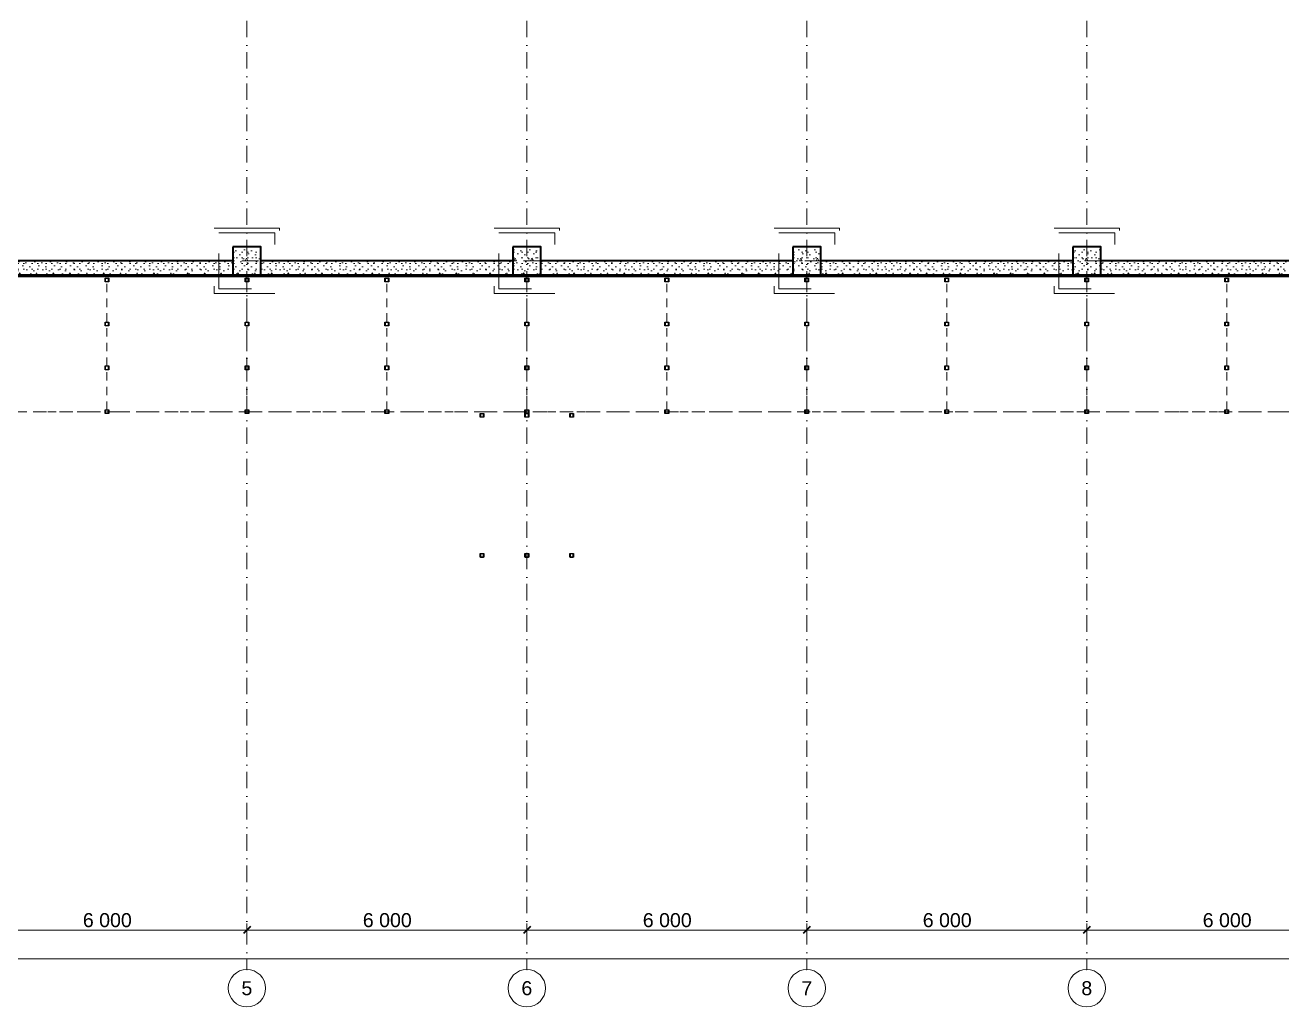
# Model space of a CAD drawing. Header units: millimetres. Extents: x -10605 to 101260, y -15987 to 46355.
# Drawn here: x 17248 to 44181, y -15987 to 5047 of the extents above; entities that cross this region are included whole.
import ezdxf
from ezdxf.enums import TextEntityAlignment as Align

# ---------------------------------------------------------------- set-up
doc = ezdxf.new("R2010")
doc.units = ezdxf.units.MM
doc.header["$MEASUREMENT"] = 0
for name, pattern in [('Dashed', [2903.22, 1451.61, -1451.61]), ('Dot & Dashed', [670.277762, 352.777767, -176.388884, 0, -141.111112]), ('thk_line_type', [315, 180, -135]), ('Штриховая (2)', [564.444447, 282.222223, -282.222223])]:
    doc.linetypes.add(name, pattern=pattern)
for name, color, linetype in [('Металлический каркас здания', 7, 'Continuous'), ('Оси', 7, 'Continuous'), ('Стены', 7, 'Continuous')]:
    doc.layers.add(name, color=color, linetype=linetype)
for name, color, linetype, lineweight in [('Металлический каркас здания_Ном._пера__91', 255, 'Continuous', 0), ('Металлический каркас здания_Ном._пера__98', 7, 'Continuous', 25), ('Оси_Ном._пера__200', 7, 'Continuous', 0), ('Оси_Ном._пера__97', 7, 'Continuous', 35), ('Оси_Ном._пера__99', 7, 'Continuous', 15), ('Стены _Ном._пера__200', 7, 'Continuous', 0), ('Стены _Ном._пера__97', 7, 'Continuous', 35), ('Стены _Ном._пера__99', 7, 'Continuous', 15)]:
    doc.layers.add(name, color=color, linetype=linetype, lineweight=lineweight)
doc.layers.add('Стены _Ном._пера__2', color=7, linetype='Continuous', lineweight=0, true_color=0xc2747474)
doc.styles.add('РЎР“Р•РќР•Р\xa0РР\xa0_РЎРўРР›Р¬_1', font='arial.ttf')
doc.dimstyles.new('СГЕНЕРИР_СТИЛЬ__1', dxfattribs={"dimtxt": 300, "dimasz": 142.5, "dimexe": 0.18, "dimexo": 0.0625, "dimgap": 0.09, "dimtad": 1, "dimtih": 1, "dimtoh": 1, "dimdec": 4, "dimzin": 0, "dimdsep": 46, "dimtxsty": 'РЎР“Р•РќР•Р\xa0РР\xa0_РЎРўРР›Р¬_1', "dimblk": 'ARROWHEAD_6', "dimblk1": 'ARROWHEAD_6', "dimblk2": 'ARROWHEAD_6', "dimcen": 0.09, "dimse1": 1, "dimse2": 1, "dimadec": 0, "dimazin": 0, "dimtfac": 1, "dimtdec": 4, "dimtmove": 0, "dimatfit": 3, "dimfxl": 1, "dimtolj": 1, "dimtzin": 0, "dimarcsym": 0})
pattern_1 = [(0, (0, 0), (0, 623.538), [60, -300]), (0, (180, 311.8), (0, 623.538), [60, -300]), (60, (0, 0), (-540, 311.769), [60, -300]), (60, (360, 0), (-540, 311.769), [60, -300]), (120, (60, 0), (540, 311.769), [60, -300]), (120, (420, 0), (540, 311.769), [60, -300]), (0, (0, 60), (0, 120), [0, -120, 0, -180]), (45, (60, 60), (-84.85282, 84.85282), [0, -90, 0, -150])]

# ---------------------------------------------------------------- blocks, each defined once
blk = doc.blocks.new('Колонна SHS ГК 27')
at = {"layer": 'Металлический каркас здания_Ном._пера__98', "linetype": 'Continuous', "lineweight": 0, "true_color": 0xffffff}
h = blk.add_hatch(dxfattribs=at)
h.set_pattern_fill('Barabбs_tйglakц_бllу', style=0, pattern_type=2)
h.set_pattern_definition([(90, (0, 0), (-60, 0), [])])
h.paths.add_polyline_path([(-40, -40), (40, -40), (40, 40), (-40, 40)])
h.paths.add_polyline_path([(-33.7, -33.7), (-33.7, 33.7), (33.7, 33.7), (33.7, -33.7)], flags=0)
at = {"layer": 'Металлический каркас здания_Ном._пера__98', "color": 7, "linetype": 'Continuous', "lineweight": 25}
for p, q in [((40, 40), (-40, 40)), ((-40, 40), (-40, -40)), ((-33.7, -33.7), (-33.7, 33.7)), ((-33.7, 33.7), (33.7, 33.7)), ((33.7, 33.7), (33.7, -33.7)), ((40, -40), (40, 40)), ((-40, -40), (40, -40)), ((33.7, -33.7), (-33.7, -33.7))]:
    blk.add_line(p, q, dxfattribs=at)
blk = doc.blocks.new('Перекрытие_99', base_point=(39300, 700))
at = {"layer": 'Стены _Ном._пера__200', "color": 7, "linetype": 'Dashed', "lineweight": 0, "flags": 128}
blk.add_lwpolyline([(39300, 700), (40700, 700), (40700, -700), (39300, -700)], close=True, dxfattribs=at)
blk = doc.blocks.new('Перекрытие_100', base_point=(39400, 600))
at = {"layer": 'Стены _Ном._пера__200', "color": 7, "linetype": 'Dashed', "lineweight": 0, "flags": 128}
blk.add_lwpolyline([(39400, 600), (40600, 600), (40600, -600), (39400, -600)], close=True, dxfattribs=at)
blk = doc.blocks.new('Перекрытие_101', base_point=(33300, 700))
at = {"layer": 'Стены _Ном._пера__200', "color": 7, "linetype": 'Dashed', "lineweight": 0, "flags": 128}
blk.add_lwpolyline([(33300, 700), (34700, 700), (34700, -700), (33300, -700)], close=True, dxfattribs=at)
blk = doc.blocks.new('Перекрытие_102', base_point=(33400, 600))
at = {"layer": 'Стены _Ном._пера__200', "color": 7, "linetype": 'Dashed', "lineweight": 0, "flags": 128}
blk.add_lwpolyline([(33400, 600), (34600, 600), (34600, -600), (33400, -600)], close=True, dxfattribs=at)
blk = doc.blocks.new('Перекрытие_103', base_point=(27300, 700))
at = {"layer": 'Стены _Ном._пера__200', "color": 7, "linetype": 'Dashed', "lineweight": 0, "flags": 128}
blk.add_lwpolyline([(27300, 700), (28700, 700), (28700, -700), (27300, -700)], close=True, dxfattribs=at)
blk = doc.blocks.new('Перекрытие_104', base_point=(27400, 600))
at = {"layer": 'Стены _Ном._пера__200', "color": 7, "linetype": 'Dashed', "lineweight": 0, "flags": 128}
blk.add_lwpolyline([(27400, 600), (28600, 600), (28600, -600), (27400, -600)], close=True, dxfattribs=at)
blk = doc.blocks.new('Перекрытие_105', base_point=(21300, 700))
at = {"layer": 'Стены _Ном._пера__200', "color": 7, "linetype": 'Dashed', "lineweight": 0, "flags": 128}
blk.add_lwpolyline([(21300, 700), (22700, 700), (22700, -700), (21300, -700)], close=True, dxfattribs=at)
blk = doc.blocks.new('Перекрытие_106', base_point=(21400, 600))
at = {"layer": 'Стены _Ном._пера__200', "color": 7, "linetype": 'Dashed', "lineweight": 0, "flags": 128}
blk.add_lwpolyline([(21400, 600), (22600, 600), (22600, -600), (21400, -600)], close=True, dxfattribs=at)
blk = doc.blocks.new('Стена_1', base_point=(-225, -225))
at = {"layer": 'Стены', "linetype": 'Continuous', "lineweight": 0, "true_color": 0xffffff}
blk.add_hatch(color=7, dxfattribs=at).paths.add_polyline_path([(-328, -334), (98329, -334), (98329, -328), (-328, -328)])
at = {"layer": 'Стены _Ном._пера__200', "color": 7, "linetype": 'Continuous', "lineweight": 0}
blk.add_line((-328, -334), (98329, -334), dxfattribs=at)
at = {"layer": 'Стены _Ном._пера__200', "color": 7, "linetype": 'Continuous', "lineweight": 0, "flags": 128}
blk.add_lwpolyline([(98329, -328), (-328, -328)], dxfattribs=at)
at = {"layer": 'Стены _Ном._пера__99', "color": 7, "linetype": 'Continuous', "lineweight": 15}
blk.add_line((-334, -336), (98335, -336), dxfattribs=at)
at = {"layer": 'Стены _Ном._пера__99', "color": 7, "linetype": 'Continuous', "lineweight": 15, "flags": 128}
blk.add_lwpolyline([(-346, -346), (98346, -346)], dxfattribs=at)
blk = doc.blocks.new('Стена_22', base_point=(-300, -300))
at = {"layer": 'Стены _Ном._пера__2', "linetype": 'Continuous', "lineweight": 0, "true_color": 0x747474}
h = blk.add_hatch(dxfattribs=at)
h.set_pattern_fill('бетон_строительный__2_', color=8, style=0, pattern_type=2)
h.set_pattern_definition(pattern_1)
h.paths.add_polyline_path([(45700, 0), (40300, 0), (40300, -300), (45700, -300)])
h = blk.add_hatch(dxfattribs=at)
h.set_pattern_fill('бетон_строительный__2_', color=8, style=0, pattern_type=2)
h.set_pattern_definition(pattern_1)
h.paths.add_polyline_path([(16300, 0), (16300, -300), (21700, -300), (21700, 0)])
h = blk.add_hatch(dxfattribs=at)
h.set_pattern_fill('бетон_строительный__2_', color=8, style=0, pattern_type=2)
h.set_pattern_definition(pattern_1)
h.paths.add_polyline_path([(27700, 0), (22300, 0), (22300, -300), (27700, -300)])
h = blk.add_hatch(dxfattribs=at)
h.set_pattern_fill('бетон_строительный__2_', color=8, style=0, pattern_type=2)
h.set_pattern_definition(pattern_1)
h.paths.add_polyline_path([(28300, 0), (28300, -300), (33700, -300), (33700, 0)])
h = blk.add_hatch(dxfattribs=at)
h.set_pattern_fill('бетон_строительный__2_', color=8, style=0, pattern_type=2)
h.set_pattern_definition(pattern_1)
h.paths.add_polyline_path([(34300, 0), (34300, -300), (39700, -300), (39700, 0)])
at = {"layer": 'Стены _Ном._пера__97', "color": 7, "linetype": 'Continuous', "lineweight": 35, "flags": 128}
for points in [[(21700, 0), (16300, 0)], [(27700, 0), (22300, 0)], [(33700, 0), (28300, 0)], [(39700, 0), (34300, 0)], [(45700, 0), (40300, 0)], [(16300, -300), (21700, -300)], [(22300, -300), (27700, -300)], [(28300, -300), (33700, -300)], [(34300, -300), (39700, -300)], [(40300, -300), (45700, -300)]]:
    blk.add_lwpolyline(points, dxfattribs=at)
blk = doc.blocks.new('Колонна_49', base_point=(40000, 0))
at = {"layer": 'Стены', "linetype": 'Continuous', "lineweight": 0, "true_color": 0x000000}
h = blk.add_hatch(dxfattribs=at)
h.set_pattern_fill('бетон_строительный__2_', color=18, style=0, pattern_type=2)
h.set_pattern_definition(pattern_1)
h.paths.add_polyline_path([(39700, 300), (39700, -300), (40300, -300), (40300, 300)])
at = {"layer": 'Стены _Ном._пера__97', "color": 7, "linetype": 'Continuous', "lineweight": 35, "flags": 128}
blk.add_lwpolyline([(39700, 300), (39700, -300), (40300, -300), (40300, 300)], close=True, dxfattribs=at)
blk = doc.blocks.new('Колонна_50', base_point=(34000, 0))
at = {"layer": 'Стены', "linetype": 'Continuous', "lineweight": 0, "true_color": 0x000000}
h = blk.add_hatch(dxfattribs=at)
h.set_pattern_fill('бетон_строительный__2_', color=18, style=0, pattern_type=2)
h.set_pattern_definition(pattern_1)
h.paths.add_polyline_path([(33700, 300), (33700, -300), (34300, -300), (34300, 300)])
at = {"layer": 'Стены _Ном._пера__97', "color": 7, "linetype": 'Continuous', "lineweight": 35, "flags": 128}
blk.add_lwpolyline([(33700, 300), (33700, -300), (34300, -300), (34300, 300)], close=True, dxfattribs=at)
blk = doc.blocks.new('Колонна_51', base_point=(28000, 0))
at = {"layer": 'Стены', "linetype": 'Continuous', "lineweight": 0, "true_color": 0x000000}
h = blk.add_hatch(dxfattribs=at)
h.set_pattern_fill('бетон_строительный__2_', color=18, style=0, pattern_type=2)
h.set_pattern_definition(pattern_1)
h.paths.add_polyline_path([(27700, 300), (27700, -300), (28300, -300), (28300, 300)])
at = {"layer": 'Стены _Ном._пера__97', "color": 7, "linetype": 'Continuous', "lineweight": 35, "flags": 128}
blk.add_lwpolyline([(27700, 300), (27700, -300), (28300, -300), (28300, 300)], close=True, dxfattribs=at)
blk = doc.blocks.new('Колонна_52', base_point=(22000, 0))
at = {"layer": 'Стены', "linetype": 'Continuous', "lineweight": 0, "true_color": 0x000000}
h = blk.add_hatch(dxfattribs=at)
h.set_pattern_fill('бетон_строительный__2_', color=18, style=0, pattern_type=2)
h.set_pattern_definition(pattern_1)
h.paths.add_polyline_path([(21700, 300), (21700, -300), (22300, -300), (22300, 300)])
at = {"layer": 'Стены _Ном._пера__97', "color": 7, "linetype": 'Continuous', "lineweight": 35, "flags": 128}
blk.add_lwpolyline([(21700, 300), (21700, -300), (22300, -300), (22300, 300)], close=True, dxfattribs=at)
blk = doc.blocks.new('Стандартный Маркер Сетки')
at = {"layer": 'Оси_Ном._пера__200', "color": 7, "linetype": 'Dot & Dashed', "lineweight": 0}
blk.add_line((0, 0), (107805, 0), dxfattribs=at)
at = {"layer": 'Оси_Ном._пера__200', "color": 7, "lineweight": 0, "style": 'РЎР“Р•РќР•Р\xa0РР\xa0_РЎРўРР›Р¬_1'}
blk.add_attdef('AC_MarkerText_1', text='', height=300, dxfattribs=at).set_placement((108205, 150), align=Align.TOP_CENTER)
blk = doc.blocks.new('Балка - Швеллер ПП 27_2')
at = {"layer": 'Металлический каркас здания_Ном._пера__91', "color": 255, "linetype": 'Штриховая (2)', "lineweight": 0}
blk.add_line((0, 0), (90250, 0), dxfattribs=at)
blk = doc.blocks.new('Балка - Швеллер ПП 27_3')
at = {"layer": 'Металлический каркас здания_Ном._пера__91', "color": 255, "linetype": 'thk_line_type', "lineweight": 0}
blk.add_line((0, 0), (2822, 0), dxfattribs=at)
blk = doc.blocks.new('Балка - Швеллер ПП 27_4')
at = {"layer": 'Металлический каркас здания_Ном._пера__91', "color": 255, "linetype": 'thk_line_type', "lineweight": 0}
blk.add_line((0, 0), (90250, 0), dxfattribs=at)
blk = doc.blocks.new('*D884')
at = {"layer": 'Оси_Ном._пера__200', "color": 7, "linetype": 'Continuous', "lineweight": 0}
for p, q in [((-113, -14956), (0, -14956)), ((0, -15097), (0, -14816)), ((0, -14956), (98000, -14956)), ((98000, -15097), (98000, -14816)), ((98000, -14956), (98113, -14956))]:
    blk.add_line(p, q, dxfattribs=at)
at = {"layer": 'Оси_Ном._пера__97', "color": 7, "linetype": 'Continuous', "lineweight": 35}
for p, q in [((75, -14881), (-75, -15031)), ((97925, -15031), (98075, -14881))]:
    blk.add_line(p, q, dxfattribs=at)
at = {"layer": 'Оси_Ном._пера__200', "color": 7, "lineweight": 0, "insert": (48371, -14896), "char_height": 300, "attachment_point": 7, "style": 'РЎР“Р•РќР•Р\xa0РР\xa0_РЎРўРР›Р¬_1'}
blk.add_mtext('\\A1;{\\pql;\\fArial|b0|i0|c204|p0;\\W1.000000;98\xa0000}', dxfattribs=at)
blk = doc.blocks.new('ARROWHEAD_6')
at = {"color": 0, "linetype": 'Continuous', "lineweight": 0}
for p, q in [((0, 0), (-1, 0)), ((-0.5, -0.5), (0.5, 0.5))]:
    blk.add_line(p, q, dxfattribs=at)
blk = doc.blocks.new('*D897')
at = {"layer": 'Оси_Ном._пера__200', "color": 7, "linetype": 'Continuous', "lineweight": 0}
for p, q in [((16000, -14484), (16000, -14203)), ((22000, -14484), (22000, -14203)), ((16000, -14343), (22000, -14343))]:
    blk.add_line(p, q, dxfattribs=at)
at = {"layer": 'Оси_Ном._пера__97', "color": 7, "linetype": 'Continuous', "lineweight": 35}
for p, q in [((16075, -14268), (15925, -14418)), ((22075, -14268), (21925, -14418))]:
    blk.add_line(p, q, dxfattribs=at)
at = {"layer": 'Оси_Ном._пера__200', "color": 7, "lineweight": 0, "insert": (18485, -14283), "char_height": 300, "attachment_point": 7, "style": 'РЎР“Р•РќР•Р\xa0РР\xa0_РЎРўРР›Р¬_1'}
blk.add_mtext('\\A1;{\\pql;\\fArial|b0|i0|c204|p0;\\W1.000000;6\xa0000}', dxfattribs=at)
blk = doc.blocks.new('*D898')
at = {"layer": 'Оси_Ном._пера__200', "color": 7, "linetype": 'Continuous', "lineweight": 0}
for p, q in [((22000, -14484), (22000, -14203)), ((28000, -14484), (28000, -14203)), ((22000, -14343), (28000, -14343))]:
    blk.add_line(p, q, dxfattribs=at)
at = {"layer": 'Оси_Ном._пера__97', "color": 7, "linetype": 'Continuous', "lineweight": 35}
for p, q in [((22075, -14268), (21925, -14418)), ((28075, -14268), (27925, -14418))]:
    blk.add_line(p, q, dxfattribs=at)
at = {"layer": 'Оси_Ном._пера__200', "color": 7, "lineweight": 0, "insert": (24485, -14283), "char_height": 300, "attachment_point": 7, "style": 'РЎР“Р•РќР•Р\xa0РР\xa0_РЎРўРР›Р¬_1'}
blk.add_mtext('\\A1;{\\pql;\\fArial|b0|i0|c204|p0;\\W1.000000;6\xa0000}', dxfattribs=at)
blk = doc.blocks.new('*D899')
at = {"layer": 'Оси_Ном._пера__200', "color": 7, "linetype": 'Continuous', "lineweight": 0}
for p, q in [((28000, -14484), (28000, -14203)), ((34000, -14484), (34000, -14203)), ((28000, -14343), (34000, -14343))]:
    blk.add_line(p, q, dxfattribs=at)
at = {"layer": 'Оси_Ном._пера__97', "color": 7, "linetype": 'Continuous', "lineweight": 35}
for p, q in [((28075, -14268), (27925, -14418)), ((34075, -14268), (33925, -14418))]:
    blk.add_line(p, q, dxfattribs=at)
at = {"layer": 'Оси_Ном._пера__200', "color": 7, "lineweight": 0, "insert": (30485, -14283), "char_height": 300, "attachment_point": 7, "style": 'РЎР“Р•РќР•Р\xa0РР\xa0_РЎРўРР›Р¬_1'}
blk.add_mtext('\\A1;{\\pql;\\fArial|b0|i0|c204|p0;\\W1.000000;6\xa0000}', dxfattribs=at)
blk = doc.blocks.new('*D900')
at = {"layer": 'Оси_Ном._пера__200', "color": 7, "linetype": 'Continuous', "lineweight": 0}
for p, q in [((34000, -14484), (34000, -14203)), ((40000, -14484), (40000, -14203)), ((34000, -14343), (40000, -14343))]:
    blk.add_line(p, q, dxfattribs=at)
at = {"layer": 'Оси_Ном._пера__97', "color": 7, "linetype": 'Continuous', "lineweight": 35}
for p, q in [((34075, -14268), (33925, -14418)), ((40075, -14268), (39925, -14418))]:
    blk.add_line(p, q, dxfattribs=at)
at = {"layer": 'Оси_Ном._пера__200', "color": 7, "lineweight": 0, "insert": (36485, -14283), "char_height": 300, "attachment_point": 7, "style": 'РЎР“Р•РќР•Р\xa0РР\xa0_РЎРўРР›Р¬_1'}
blk.add_mtext('\\A1;{\\pql;\\fArial|b0|i0|c204|p0;\\W1.000000;6\xa0000}', dxfattribs=at)
blk = doc.blocks.new('*D901')
at = {"layer": 'Оси_Ном._пера__200', "color": 7, "linetype": 'Continuous', "lineweight": 0}
for p, q in [((40000, -14484), (40000, -14203)), ((46000, -14484), (46000, -14203)), ((40000, -14343), (46000, -14343))]:
    blk.add_line(p, q, dxfattribs=at)
at = {"layer": 'Оси_Ном._пера__97', "color": 7, "linetype": 'Continuous', "lineweight": 35}
for p, q in [((40075, -14268), (39925, -14418)), ((46075, -14268), (45925, -14418))]:
    blk.add_line(p, q, dxfattribs=at)
at = {"layer": 'Оси_Ном._пера__200', "color": 7, "lineweight": 0, "insert": (42485, -14283), "char_height": 300, "attachment_point": 7, "style": 'РЎР“Р•РќР•Р\xa0РР\xa0_РЎРўРР›Р¬_1'}
blk.add_mtext('\\A1;{\\pql;\\fArial|b0|i0|c204|p0;\\W1.000000;6\xa0000}', dxfattribs=at)
blk = doc.blocks.new('Стандартный Маркер Сетки_4')
at = {"layer": 'Оси_Ном._пера__200', "color": 7, "linetype": 'Dot & Dashed', "lineweight": 0}
for p in [(0, 0), (55187, 0)]:
    blk.add_line(p, (55187, 0), dxfattribs=at)
blk.add_point((55187, 0), dxfattribs=at)
blk.add_point((55187, 0), dxfattribs=at)
at = {"layer": 'Оси_Ном._пера__99', "color": 7, "linetype": 'Continuous', "lineweight": 15}
blk.add_circle((55587, 0), 400, dxfattribs=at)
at = {"layer": 'Оси_Ном._пера__200', "color": 7, "lineweight": 0, "style": 'РЎР“Р•РќР•Р\xa0РР\xa0_РЎРўРР›Р¬_1'}
blk.add_attdef('AC_MarkerText_1', text='', height=300, rotation=90, dxfattribs=at).set_placement((55368, -69), align=Align.TOP_CENTER)

msp = doc.modelspace()

# ---------------------------------------------------------------- block references
at = {"layer": 'Металлический каркас здания', "color": 7, "linetype": 'Continuous', "lineweight": 9, "xscale": -1, "zscale": 1000, "rotation": 270}
for p in [(19000.00007, -3197.49325), (22000.00007, -3197.49325), (25000.00007, -3197.49325), (28000.00007, -3197.49325), (31000.00007, -3197.49325), (34000.00007, -3197.49325), (37000.00007, -3197.49325), (40000.00007, -3197.49325), (43000.00007, -3197.49325)]:
    msp.add_blockref('Балка - Швеллер ПП 27_3', p, dxfattribs=at)
at = {"layer": 'Металлический каркас здания', "color": 7, "linetype": 'Continuous', "lineweight": 9, "zscale": 1000}
for name, p in [('Балка - Швеллер ПП 27_4', (3875, -3234.99325)), ('Балка - Швеллер ПП 27_2', (3875, -3237.49325))]:
    msp.add_blockref(name, p, dxfattribs=at)
at = {"layer": 'Металлический каркас здания_Ном._пера__98', "color": 7, "linetype": 'Continuous', "lineweight": 25, "xscale": -1, "zscale": 1000, "rotation": 89.99999999999999}
for p in [(19000.00007, -415), (22000.00007, -415), (25000.00007, -415), (28000.00007, -415), (31000.00007, -415), (34000.00007, -415), (37000.00007, -415), (40000.00007, -415), (43000.00007, -415), (19000.00007, -1354.99775), (22000.00007, -1354.99775), (25000.00007, -1354.99775), (28000.00007, -1354.99775), (31000.00007, -1354.99775), (34000.00007, -1354.99775), (37000.00007, -1354.99775), (40000.00007, -1354.99775), (43000.00007, -1354.99775), (19000.00007, -2294.9955), (22000.00007, -2294.9955), (25000.00007, -2294.9955), (28000.00007, -2294.9955), (31000.00007, -2294.9955), (34000.00007, -2294.9955), (37000.00007, -2294.9955), (40000.00007, -2294.9955), (43000.00007, -2294.9955), (19000.00007, -3234.99325), (22000.00007, -3234.99325), (25000.00007, -3234.99325), (28000.00007, -3234.99325), (31000.00007, -3234.99325), (34000.00007, -3234.99325), (37000.00007, -3234.99325), (40000.00007, -3234.99325), (43000.00007, -3234.99325), (27040.24442, -3315), (28000.24442, -3315), (28960.24442, -3315), (27040.24442, -6315), (28000.24442, -6315), (28960.24442, -6315)]:
    msp.add_blockref('Колонна SHS ГК 27', p, dxfattribs=at)
at = {"layer": 'Оси', "color": 8, "linetype": 'Continuous', "lineweight": 0, "true_color": 0x747474}
ref = msp.add_blockref('Стандартный Маркер Сетки_4', (22000, 40000.00005), dxfattribs=dict(at, zscale=1000, rotation=270))
ref.add_attrib('AC_MarkerText_1', '5', dxfattribs={"layer": 'Оси_Ном._пера__200', "color": 7, "lineweight": 0, "height": 300, "rotation": 360, "style": 'РЎР“Р•РќР•Р\xa0РР\xa0_РЎРўРР›Р¬_1'}).set_placement((22000, -15437.02339), align=Align.TOP_CENTER)
ref = msp.add_blockref('Стандартный Маркер Сетки_4', (28000, 40000.00005), dxfattribs=dict(at, zscale=1000, rotation=270))
ref.add_attrib('AC_MarkerText_1', '6', dxfattribs={"layer": 'Оси_Ном._пера__200', "color": 7, "lineweight": 0, "height": 300, "rotation": 360, "style": 'РЎР“Р•РќР•Р\xa0РР\xa0_РЎРўРР›Р¬_1'}).set_placement((28000, -15437.02339), align=Align.TOP_CENTER)
ref = msp.add_blockref('Стандартный Маркер Сетки_4', (34000, 40000.00005), dxfattribs=dict(at, zscale=1000, rotation=270))
ref.add_attrib('AC_MarkerText_1', '7', dxfattribs={"layer": 'Оси_Ном._пера__200', "color": 7, "lineweight": 0, "height": 300, "rotation": 360, "style": 'РЎР“Р•РќР•Р\xa0РР\xa0_РЎРўРР›Р¬_1'}).set_placement((34000, -15437.02339), align=Align.TOP_CENTER)
ref = msp.add_blockref('Стандартный Маркер Сетки_4', (40000, 40000.00005), dxfattribs=dict(at, zscale=1000, rotation=270))
ref.add_attrib('AC_MarkerText_1', '8', dxfattribs={"layer": 'Оси_Ном._пера__200', "color": 7, "lineweight": 0, "height": 300, "rotation": 360, "style": 'РЎР“Р•РќР•Р\xa0РР\xa0_РЎРўРР›Р¬_1'}).set_placement((40000, -15437.02339), align=Align.TOP_CENTER)
at = {"layer": 'Оси', "color": 8, "linetype": 'Continuous', "lineweight": 0, "true_color": 0x747474, "xscale": -1, "zscale": 1000}
msp.add_blockref('Стандартный Маркер Сетки', (98000.00007, 0), dxfattribs=at)
at = {"layer": 'Стены', "color": 7, "linetype": 'Dashed', "lineweight": 0}
for name, p in [('Перекрытие_105', (21300, 700)), ('Перекрытие_106', (21400, 600)), ('Перекрытие_103', (27300, 700)), ('Перекрытие_104', (27400, 600)), ('Перекрытие_101', (33300, 700)), ('Перекрытие_102', (33400, 600)), ('Перекрытие_99', (39300, 700)), ('Перекрытие_100', (39400, 600))]:
    msp.add_blockref(name, p, dxfattribs=at)
at = {"layer": 'Стены', "color": 7, "lineweight": 35}
for name, p in [('Колонна_52', (22000, 0)), ('Колонна_51', (28000, 0)), ('Колонна_50', (34000, 0)), ('Колонна_49', (40000, 0)), ('Стена_22', (-300, -300)), ('Стена_1', (-224.59482, -224.59461))]:
    msp.add_blockref(name, p, dxfattribs=at)

# ---------------------------------------------------------------- dimensions: what is measured, and where the dimension line sits
at = {"layer": 'Оси', "color": 7, "linetype": 'Continuous', "lineweight": 0}
for base, p1, p2, picture, middle in [((22000, -14343.14527), (16000.00006, -15587.02337), (22000, -15587.02337), '*D897', (18999.83806, -14133.14527)), ((28000, -14343.14527), (22000, -15587.02337), (28000, -15587.02337), '*D898', (24999.83803, -14133.14527)), ((34000, -14343.14527), (28000, -15587.02337), (34000, -15587.02337), '*D899', (30999.83803, -14133.14527)), ((40000, -14343.14527), (34000, -15587.02337), (40000, -15587.02337), '*D900', (36999.83803, -14133.14527)), ((46000, -14343.14527), (40000, -15587.02337), (46000, -15587.02337), '*D901', (42999.83803, -14133.14527)), ((98000.0000716933, -14956.1916882334), (0, -15587.0233678859), (98000.0000716933, -15587.0233678859), '*D884', (48999.5830575523, -14746.1916858492))]:
    dim = msp.add_linear_dim(base=base, p1=p1, p2=p2, dimstyle='СГЕНЕРИР_СТИЛЬ__1', dxfattribs=at)
    dim.commit()
    dim.dimension.update_dxf_attribs({"geometry": picture, "text_midpoint": middle, "dimtype": 160})

doc.saveas('drawing.dxf')
